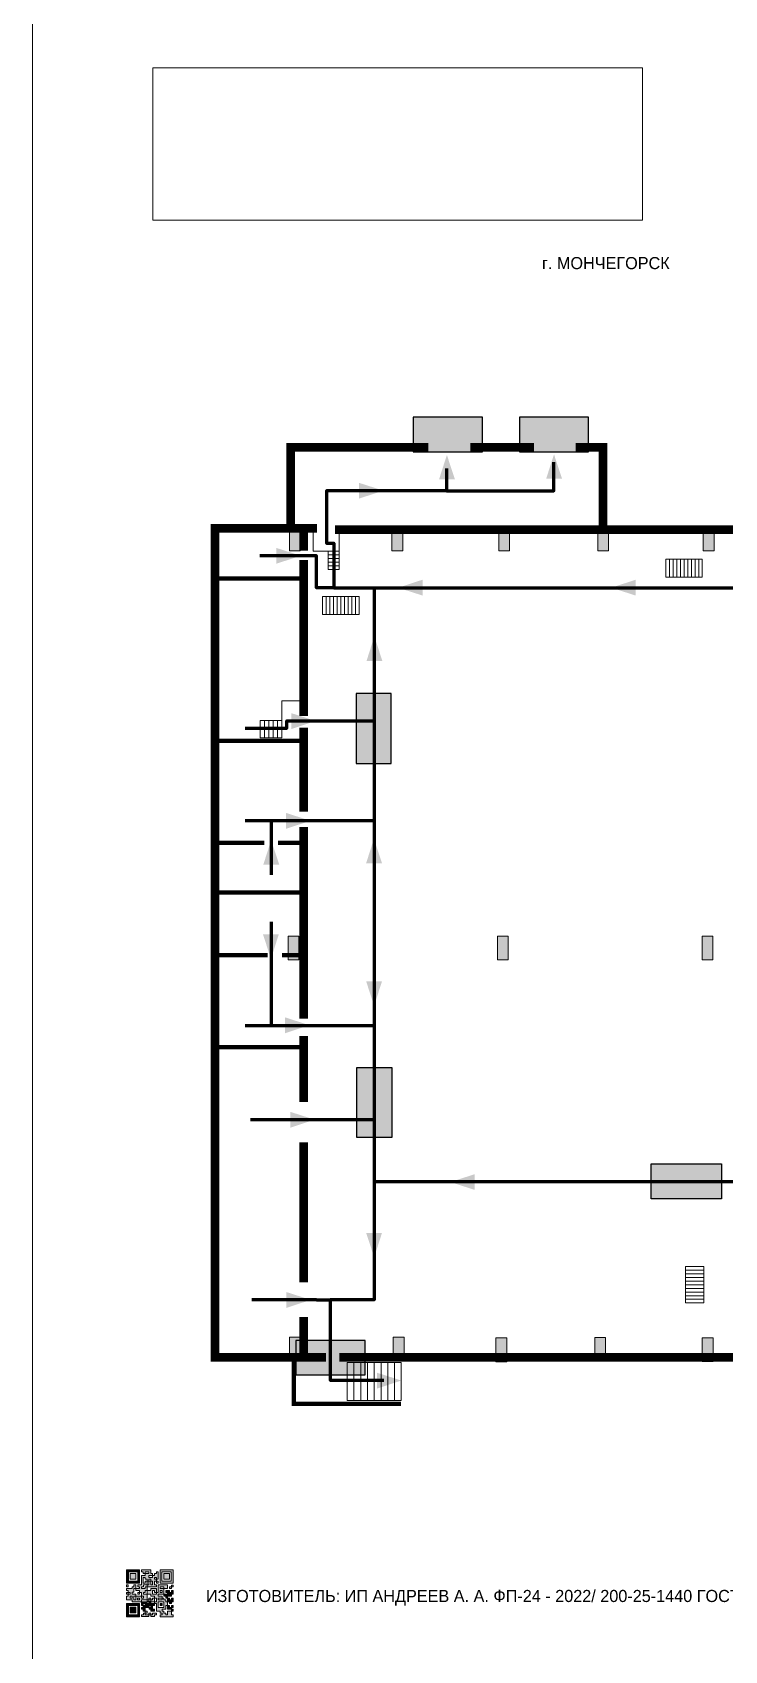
# Model space of a CAD drawing. Header units: millimetres. Extents: x 13810 to 67229, y 12374 to 21950.
# Drawn here: x 42978.8 to 43138.6, y 14557.8 to 14931.7 of the extents above; entities that cross this region are included whole.
import ezdxf

# ---------------------------------------------------------------- set-up
doc = ezdxf.new("R2010")
doc.units = ezdxf.units.MM
doc.layers.add('План_Штампы', color=7, linetype='Continuous')
doc.styles.add('обычный', font='arial.ttf')
picture_1 = doc.add_image_def('image1.jpg', size_in_pixel=(337, 105))

# ---------------------------------------------------------------- blocks, each defined once
blk = doc.blocks.new('QR')
at = {"lineweight": 0}
h = blk.add_hatch(color=256, dxfattribs=at)
h.dxf.hatch_style = 1
h.paths.add_polyline_path([(9241.16, 2687.38), (9242.01, 2687.38), (9242.01, 2687.83), (9241.59, 2687.83), (9241.59, 2688.68), (9239.45, 2688.68), (9239.45, 2688.25), (9239.86, 2688.25), (9239.86, 2687.83), (9240.29, 2687.83), (9240.29, 2688.25), (9241.16, 2688.25), (9241.16, 2687.83), (9240.29, 2687.83), (9240.29, 2687.38), (9239.45, 2687.38), (9239.45, 2685.22), (9238.57, 2685.22), (9238.57, 2684.8), (9239.02, 2684.8), (9239.02, 2684.37), (9238.13, 2684.37), (9238.13, 2683.92), (9239.02, 2683.92), (9239.02, 2683.5), (9239.44, 2683.5), (9239.44, 2682.64), (9239.87, 2682.64), (9239.87, 2682.18), (9239.44, 2682.18), (9239.44, 2682.64), (9238.13, 2682.64), (9238.13, 2681.76), (9237.71, 2681.76), (9237.71, 2682.64), (9238.13, 2682.64), (9238.13, 2683.07), (9237.27, 2683.07), (9237.27, 2683.51), (9237.71, 2683.51), (9237.71, 2684.37), (9238.13, 2684.37), (9238.13, 2685.22), (9237.71, 2685.22), (9237.71, 2684.8), (9237.28, 2684.8), (9237.28, 2684.38), (9235.98, 2684.38), (9235.98, 2683.92), (9236.4, 2683.92), (9236.4, 2683.49), (9236.84, 2683.49), (9236.84, 2683.07), (9236.4, 2683.07), (9236.4, 2682.64), (9235.98, 2682.64), (9235.98, 2681.76), (9237.29, 2681.76), (9237.29, 2681.33), (9239.43, 2681.33), (9239.43, 2681.76), (9240.74, 2681.76), (9240.74, 2683.05), (9239.87, 2683.05), (9239.87, 2683.5), (9240.29, 2683.5), (9240.29, 2683.91), (9240.74, 2683.91), (9240.74, 2684.81), (9240.29, 2684.81), (9240.29, 2684.79), (9240.29, 2684.37), (9239.45, 2684.37), (9239.45, 2684.8), (9239.87, 2684.8), (9239.87, 2685.21), (9240.74, 2685.21), (9240.74, 2686.1), (9240.29, 2686.1), (9240.29, 2685.64), (9239.86, 2685.64), (9239.86, 2686.95), (9240.29, 2686.95), (9240.29, 2686.52), (9240.74, 2686.52), (9240.74, 2686.1), (9241.16, 2686.1), (9241.16, 2686.53), (9241.59, 2686.53), (9241.59, 2686.1), (9242.02, 2686.1), (9242.02, 2685.21), (9241.59, 2685.21), (9241.59, 2686.1), (9241.16, 2686.1), (9241.16, 2685.21), (9240.74, 2685.21), (9240.74, 2684.81), (9242.89, 2684.81), (9242.89, 2685.22), (9242.47, 2685.22), (9242.47, 2686.11), (9242.89, 2686.11), (9242.89, 2686.52), (9242.46, 2686.52), (9242.46, 2686.95), (9242.89, 2686.95), (9242.89, 2686.52), (9243.32, 2686.52), (9243.32, 2688.26), (9242.9, 2688.26), (9242.9, 2687.83), (9242.47, 2687.83), (9242.47, 2687.38), (9242.01, 2687.38), (9242.01, 2686.94), (9241.16, 2686.94)])
h.paths.add_polyline_path([(9239.02, 2682.18), (9239.02, 2681.76), (9238.54, 2681.76), (9238.54, 2682.18)], flags=16)
h.paths.add_polyline_path([(9237.27, 2682.65), (9237.27, 2682.19), (9236.83, 2682.19), (9236.83, 2682.65)], flags=16)
h = blk.add_hatch(color=256, dxfattribs=at)
h.dxf.hatch_style = 1
h.paths.add_polyline_path([(9238.15, 2687.83), (9236.83, 2687.83), (9236.83, 2686.52), (9238.15, 2686.52)], flags=0)
h.paths.add_polyline_path([(9239.01, 2685.65), (9239.01, 2688.68), (9235.98, 2688.68), (9235.98, 2685.65)])
h.paths.add_polyline_path([(9236.41, 2686.1), (9236.41, 2688.26), (9238.56, 2688.26), (9238.56, 2686.1)], flags=16)
h.paths.add_polyline_path([(9236.83, 2686.52), (9236.83, 2687.83), (9238.15, 2687.83), (9238.15, 2686.52)], flags=0)
h = blk.add_hatch(color=256, dxfattribs=at)
h.dxf.hatch_style = 1
h.paths.add_polyline_path([(9243.32, 2686.11), (9242.89, 2686.11), (9242.89, 2685.64), (9243.32, 2685.64)])
h.paths.add_polyline_path([(9239.02, 2683.07), (9239.02, 2683.5), (9238.56, 2683.5), (9238.56, 2683.07)])
h.paths.add_polyline_path([(9236.4, 2684.8), (9236.4, 2685.22), (9235.98, 2685.22), (9235.98, 2684.8)])
h.paths.add_polyline_path([(9236.4, 2683.07), (9236.4, 2683.49), (9235.98, 2683.49), (9235.98, 2683.07)])
h = blk.add_hatch(color=256, dxfattribs=at)
h.dxf.hatch_style = 1
h.paths.add_polyline_path([(9238.15, 2686.52), (9238.15, 2687.83), (9236.83, 2687.83), (9236.83, 2686.52)])
h.paths.add_polyline_path([(9245.91, 2686.52), (9245.91, 2687.83), (9244.59, 2687.83), (9244.59, 2686.52)], flags=0)
h.paths.add_polyline_path([(9246.77, 2685.65), (9246.77, 2688.68), (9243.74, 2688.68), (9243.74, 2685.65)])
h.paths.add_polyline_path([(9244.17, 2686.1), (9244.17, 2688.26), (9246.32, 2688.26), (9246.32, 2686.1)], flags=16)
h.paths.add_polyline_path([(9244.59, 2686.52), (9244.59, 2687.83), (9245.91, 2687.83), (9245.91, 2686.52)], flags=0)
h = blk.add_hatch(color=256, dxfattribs=at)
h.dxf.hatch_style = 1
h.paths.add_polyline_path([(9240.75, 2681.76), (9240.75, 2681.35), (9241.17, 2681.35), (9241.17, 2681.76)])
h.paths.add_polyline_path([(9241.6, 2682.18), (9241.17, 2682.18), (9241.17, 2681.76), (9241.6, 2681.76)])
h.paths.add_polyline_path([(9242.47, 2681.34), (9242.47, 2682.19), (9242.02, 2682.19), (9242.02, 2681.76), (9241.6, 2681.76), (9241.6, 2681.34)])
h.paths.add_polyline_path([(9239.87, 2678.3), (9239.44, 2678.3), (9239.44, 2677.89), (9241.17, 2677.89), (9241.17, 2678.3), (9240.28, 2678.3), (9240.28, 2678.73), (9239.87, 2678.73)])
h.paths.add_polyline_path([(9240.75, 2678.73), (9240.75, 2679.19), (9240.28, 2679.19), (9240.28, 2678.73)])
h.paths.add_polyline_path([(9241.6, 2678.73), (9241.17, 2678.73), (9241.17, 2678.3), (9241.6, 2678.3)])
h.paths.add_polyline_path([(9242.02, 2678.3), (9241.6, 2678.3), (9241.6, 2677.89), (9242.48, 2677.89), (9242.48, 2678.31), (9242.9, 2678.31), (9242.9, 2678.73), (9242.02, 2678.73)])
h.paths.add_polyline_path([(9246.36, 2684.37), (9246.36, 2684.79), (9245.93, 2684.79), (9245.93, 2684.37)])
h.paths.add_polyline_path([(9246.78, 2685.2), (9246.36, 2685.2), (9246.36, 2684.79), (9246.78, 2684.79)])
h.paths.add_polyline_path([(9245.91, 2687.83), (9244.59, 2687.83), (9244.59, 2686.52), (9245.91, 2686.52)])
h = blk.add_hatch(color=256, dxfattribs=at)
h.dxf.hatch_style = 1
h.paths.add_polyline_path([(9243.32, 2682.64), (9243.32, 2683.07), (9244.62, 2683.07), (9244.62, 2684.37), (9243.74, 2684.37), (9243.74, 2684.8), (9244.62, 2684.8), (9244.62, 2684.37), (9245.48, 2684.37), (9245.48, 2685.22), (9243.32, 2685.22), (9243.32, 2683.5), (9242.89, 2683.5), (9242.89, 2683.06), (9242.01, 2683.06), (9242.01, 2683.91), (9242.47, 2683.91), (9242.47, 2683.5), (9242.89, 2683.5), (9242.89, 2684.38), (9241.59, 2684.38), (9241.59, 2683.91), (9240.74, 2683.91), (9240.74, 2683.05), (9241.59, 2683.05), (9241.59, 2682.64), (9242.47, 2682.64), (9242.47, 2682.19), (9242.91, 2682.19), (9242.91, 2681.34), (9242.48, 2681.34), (9242.48, 2680.91), (9242.91, 2680.91), (9242.91, 2679.17), (9243.75, 2679.17), (9243.75, 2678.73), (9244.2, 2678.73), (9244.2, 2678.3), (9243.75, 2678.3), (9243.75, 2677.88), (9246.78, 2677.88), (9246.78, 2678.3), (9246.35, 2678.3), (9246.35, 2679.19), (9245.48, 2679.19), (9245.48, 2678.31), (9245.05, 2678.31), (9245.05, 2678.73), (9244.62, 2678.73), (9244.62, 2679.19), (9244.2, 2679.19), (9244.2, 2679.61), (9245.05, 2679.61), (9245.05, 2680.46), (9245.48, 2680.46), (9245.48, 2681.34), (9245.04, 2681.34), (9245.04, 2681.76), (9244.63, 2681.76), (9244.63, 2682.19), (9244.21, 2682.19), (9244.21, 2681.76), (9243.32, 2681.76), (9243.32, 2682.19), (9244.21, 2682.19), (9244.21, 2682.64)])
h.paths.add_polyline_path([(9243.75, 2683.49), (9243.75, 2683.92), (9244.21, 2683.92), (9244.21, 2683.49)], flags=16)
h.paths.add_polyline_path([(9243.32, 2681.34), (9244.63, 2681.34), (9244.63, 2680.04), (9243.32, 2680.04)], flags=16)
h.paths.add_polyline_path([(9243.76, 2680.89), (9244.18, 2680.89), (9244.18, 2680.48), (9243.76, 2680.48)], flags=0)
h = blk.add_hatch(color=256, dxfattribs=at)
h.dxf.hatch_style = 1
h.paths.add_polyline_path([(9246.36, 2683.07), (9246.78, 2683.07), (9246.78, 2683.92), (9246.36, 2683.92), (9246.36, 2683.49), (9245.92, 2683.49), (9245.92, 2683.92), (9245.06, 2683.92), (9245.06, 2683.49), (9245.48, 2683.49), (9245.48, 2683.07), (9244.62, 2683.07), (9244.62, 2682.65), (9245.05, 2682.65), (9245.05, 2682.18), (9245.48, 2682.18), (9245.48, 2682.65), (9246.36, 2682.65)])
h.paths.add_polyline_path([(9246.78, 2682.18), (9246.36, 2682.18), (9246.36, 2681.75), (9245.92, 2681.75), (9245.92, 2682.18), (9245.48, 2682.18), (9245.48, 2681.34), (9245.48, 2681.34), (9245.94, 2681.34), (9245.94, 2680.91), (9246.36, 2680.91), (9246.36, 2681.34), (9246.78, 2681.34)])
h = blk.add_hatch(color=256, dxfattribs=at)
h.dxf.hatch_style = 1
h.paths.add_polyline_path([(9235.98, 2680.9), (9235.98, 2677.86), (9239.02, 2677.86), (9239.02, 2680.9)])
h.paths.add_polyline_path([(9238.57, 2680.48), (9238.57, 2678.32), (9236.41, 2678.32), (9236.41, 2680.48)], flags=16)
h.paths.add_polyline_path([(9238.15, 2680.05), (9238.15, 2678.74), (9236.83, 2678.74), (9236.83, 2680.05)], flags=0)
h = blk.add_hatch(color=256, dxfattribs=at)
h.dxf.hatch_style = 1
h.paths.add_polyline_path([(9238.15, 2680.05), (9236.83, 2680.05), (9236.83, 2678.74), (9238.15, 2678.74)])
h = blk.add_hatch(color=256, dxfattribs=at)
h.dxf.hatch_style = 1
h.paths.add_polyline_path([(9242.02, 2680.46), (9242.48, 2680.46), (9242.48, 2680.91), (9241.58, 2680.91), (9241.58, 2681.35), (9241.17, 2681.35), (9241.17, 2680.91), (9240.75, 2680.91), (9240.75, 2681.33), (9239.43, 2681.33), (9239.43, 2680.46), (9239.86, 2680.46), (9239.86, 2680.92), (9240.3, 2680.92), (9240.3, 2680.46), (9239.86, 2680.46), (9239.86, 2680.04), (9239.44, 2680.04), (9239.44, 2679.62), (9239.86, 2679.62), (9239.86, 2679.19), (9240.29, 2679.19), (9240.29, 2680.03), (9241.18, 2680.03), (9241.18, 2680.47), (9241.6, 2680.47), (9241.6, 2680.03), (9241.18, 2680.03), (9241.18, 2679.61), (9241.6, 2679.61), (9241.6, 2679.19), (9242.47, 2679.19), (9242.47, 2679.6), (9242.02, 2679.6)])
h = blk.add_hatch(color=256, dxfattribs=at)
h.dxf.hatch_style = 1
h.paths.add_polyline_path([(9244.18, 2680.48), (9244.18, 2680.89), (9243.76, 2680.89), (9243.76, 2680.48)])
h = blk.add_hatch(color=256, dxfattribs=at)
h.dxf.hatch_style = 1
h.paths.add_polyline_path([(9245.93, 2680.04), (9245.93, 2680.46), (9245.48, 2680.46), (9245.48, 2679.62), (9246.35, 2679.62), (9246.35, 2680.04)])
h.paths.add_polyline_path([(9246.78, 2680.04), (9246.78, 2680.46), (9246.35, 2680.46), (9246.35, 2680.04)])
h.paths.add_polyline_path([(9246.78, 2679.18), (9246.78, 2679.62), (9246.35, 2679.62), (9246.35, 2679.18)])
for points in [[(9237.71, 2685.22), (9238.13, 2685.22), (9238.13, 2684.37), (9237.71, 2684.37), (9237.71, 2683.51), (9237.27, 2683.51), (9237.27, 2683.07), (9238.13, 2683.07), (9238.13, 2682.64), (9237.71, 2682.64), (9237.71, 2681.76), (9238.13, 2681.76), (9238.13, 2682.64), (9239.44, 2682.64), (9239.44, 2683.5), (9239.02, 2683.5), (9239.02, 2683.07), (9238.56, 2683.07), (9238.56, 2683.5), (9239.02, 2683.5), (9239.02, 2683.92), (9238.13, 2683.92), (9238.13, 2684.37), (9239.02, 2684.37), (9239.02, 2684.8), (9238.57, 2684.8), (9238.57, 2685.22), (9239.45, 2685.22), (9239.45, 2687.38), (9240.29, 2687.38), (9240.29, 2687.83), (9239.86, 2687.83), (9239.86, 2688.25), (9239.45, 2688.25), (9239.45, 2688.68), (9241.59, 2688.68), (9241.59, 2687.83), (9242.01, 2687.83), (9242.01, 2687.38), (9242.47, 2687.38), (9242.47, 2687.83), (9242.9, 2687.83), (9242.9, 2688.26), (9243.32, 2688.26), (9243.32, 2686.52), (9242.89, 2686.52), (9242.89, 2686.11), (9243.32, 2686.11), (9243.32, 2685.64), (9242.89, 2685.64), (9242.89, 2686.11), (9242.47, 2686.11), (9242.47, 2685.22), (9242.89, 2685.22), (9242.89, 2684.81), (9240.74, 2684.81), (9240.74, 2683.91), (9241.59, 2683.91), (9241.59, 2684.38), (9242.89, 2684.38), (9242.89, 2683.5), (9242.47, 2683.5), (9242.47, 2683.91), (9242.01, 2683.91), (9242.01, 2683.06), (9242.89, 2683.06), (9242.89, 2683.5), (9243.32, 2683.5), (9243.32, 2685.22), (9245.48, 2685.22), (9245.48, 2684.37), (9244.62, 2684.37), (9244.62, 2683.07), (9245.48, 2683.07), (9245.48, 2683.49), (9245.06, 2683.49), (9245.06, 2683.92), (9245.92, 2683.92), (9245.92, 2683.49), (9246.36, 2683.49), (9246.36, 2683.92), (9246.78, 2683.92), (9246.78, 2683.07), (9246.36, 2683.07), (9246.36, 2682.65), (9245.48, 2682.65), (9245.48, 2682.18), (9245.92, 2682.18), (9245.92, 2681.75), (9246.36, 2681.75), (9246.36, 2682.18), (9246.78, 2682.18), (9246.78, 2681.34), (9246.36, 2681.34), (9246.36, 2680.91), (9245.94, 2680.91), (9245.94, 2681.34), (9245.48, 2681.34), (9245.48, 2680.46), (9245.93, 2680.46), (9245.93, 2680.04), (9246.35, 2680.04), (9246.35, 2680.46), (9246.78, 2680.46), (9246.78, 2680.04), (9246.78, 2680.04), (9246.35, 2680.04), (9246.35, 2679.62), (9246.78, 2679.62), (9246.78, 2679.18), (9246.35, 2679.18), (9246.35, 2678.3), (9246.78, 2678.3), (9246.78, 2677.88), (9243.75, 2677.88), (9243.75, 2678.3), (9244.2, 2678.3), (9244.2, 2678.73), (9243.75, 2678.73), (9243.75, 2679.17), (9242.91, 2679.17), (9242.91, 2680.91), (9242.48, 2680.91), (9242.48, 2680.46), (9242.02, 2680.46), (9242.02, 2679.6), (9242.47, 2679.6), (9242.47, 2679.19), (9241.6, 2679.19), (9241.6, 2679.61), (9241.18, 2679.61), (9241.18, 2680.03), (9240.29, 2680.03), (9240.29, 2679.19), (9240.75, 2679.19), (9240.75, 2678.73), (9240.28, 2678.73), (9240.28, 2678.3), (9241.17, 2678.3), (9241.17, 2678.73), (9241.6, 2678.73), (9241.6, 2678.3), (9242.02, 2678.3), (9242.02, 2678.73), (9242.9, 2678.73), (9242.9, 2678.31), (9242.48, 2678.31), (9242.48, 2677.89), (9241.6, 2677.89), (9241.6, 2678.3), (9241.17, 2678.3), (9241.17, 2677.89), (9239.44, 2677.89), (9239.44, 2678.3), (9239.87, 2678.3), (9239.87, 2678.73), (9240.28, 2678.73), (9240.28, 2679.19), (9240.29, 2679.19), (9239.86, 2679.19), (9239.86, 2679.62), (9239.44, 2679.62), (9239.44, 2680.04), (9239.86, 2680.04), (9239.86, 2680.46), (9239.43, 2680.46), (9239.43, 2681.33), (9237.29, 2681.33), (9237.29, 2681.76), (9235.98, 2681.76), (9235.98, 2682.64), (9236.4, 2682.64), (9236.4, 2683.07), (9235.98, 2683.07), (9235.98, 2683.49), (9236.4, 2683.49), (9236.4, 2683.92), (9235.98, 2683.92), (9235.98, 2684.38), (9237.28, 2684.38), (9237.28, 2684.8), (9237.71, 2684.8), (9237.71, 2685.22), (9237.92, 2685.22)], [(9240.74, 2685.21), (9239.87, 2685.21), (9239.87, 2684.8), (9239.45, 2684.8), (9239.45, 2684.37), (9240.29, 2684.37), (9240.29, 2684.79), (9240.29, 2684.81), (9240.74, 2684.81), (9240.74, 2685.21), (9239.87, 2685.21)], [(9240.74, 2686.1), (9240.74, 2686.52), (9240.29, 2686.52), (9240.29, 2686.95), (9239.86, 2686.95), (9239.86, 2685.64), (9240.29, 2685.64), (9240.29, 2686.1), (9240.74, 2686.1), (9240.74, 2686.52)], [(9240.74, 2683.05), (9240.74, 2681.76), (9239.43, 2681.76), (9239.43, 2681.33), (9240.75, 2681.33), (9240.75, 2681.35), (9240.75, 2680.91), (9241.17, 2680.91), (9241.17, 2681.35), (9241.58, 2681.35), (9241.58, 2680.91), (9242.48, 2680.91), (9242.48, 2681.34), (9242.91, 2681.34), (9242.91, 2682.19), (9242.47, 2682.19), (9242.47, 2682.64), (9241.59, 2682.64), (9241.59, 2683.05), (9240.74, 2683.05)], [(9240.74, 2683.91), (9240.29, 2683.91), (9240.29, 2683.5), (9239.87, 2683.5), (9239.87, 2683.05), (9240.74, 2683.05), (9240.74, 2683.91)], [(9241.6, 2681.76), (9242.02, 2681.76), (9242.02, 2682.19), (9242.47, 2682.19), (9242.47, 2681.34), (9241.6, 2681.34), (9241.6, 2681.76)], [(9244.62, 2683.07), (9243.32, 2683.07), (9243.32, 2682.64), (9244.21, 2682.64), (9244.21, 2682.19), (9243.32, 2682.19), (9243.32, 2681.76), (9244.21, 2681.76), (9244.21, 2682.19), (9244.63, 2682.19), (9244.63, 2681.76), (9245.04, 2681.76), (9245.04, 2681.34), (9245.48, 2681.34)], [(9244.62, 2684.37), (9244.62, 2684.8), (9243.74, 2684.8), (9243.74, 2684.37), (9244.62, 2684.37)], [(9245.48, 2682.18), (9245.05, 2682.18), (9245.05, 2682.65), (9244.62, 2682.65), (9244.62, 2683.07)], [(9245.48, 2682.18), (9245.48, 2681.34)], [(9239.86, 2680.46), (9239.86, 2680.92), (9240.3, 2680.92), (9240.3, 2680.46), (9239.86, 2680.46)], [(9245.48, 2680.46), (9245.05, 2680.46), (9245.05, 2679.61), (9244.2, 2679.61), (9244.2, 2679.19), (9244.62, 2679.19), (9244.62, 2678.73), (9245.05, 2678.73), (9245.05, 2678.31), (9245.48, 2678.31), (9245.48, 2679.19), (9246.35, 2679.19), (9246.35, 2679.07)], [(9246.35, 2679.62), (9245.48, 2679.62), (9245.48, 2680.46)], [(9245.48, 2680.46), (9245.48, 2679.62), (9246.35, 2679.62), (9246.35, 2680.04), (9245.93, 2680.04), (9245.93, 2680.46), (9245.48, 2680.46), (9245.48, 2679.62)], [(9246.35, 2679.62), (9246.35, 2679.18)]]:
    blk.add_lwpolyline(points, dxfattribs=at)
for points in [[(9235.98, 2685.65), (9239.01, 2685.65), (9239.01, 2688.68), (9235.98, 2688.68)], [(9235.98, 2684.8), (9236.4, 2684.8), (9236.4, 2685.22), (9235.98, 2685.22)], [(9236.41, 2688.26), (9238.56, 2688.26), (9238.56, 2686.1), (9236.41, 2686.1)], [(9236.83, 2687.83), (9238.15, 2687.83), (9238.15, 2686.52), (9236.83, 2686.52)], [(9240.29, 2687.83), (9241.16, 2687.83), (9241.16, 2688.25), (9240.29, 2688.25)], [(9240.29, 2688.25), (9241.16, 2688.25), (9241.16, 2687.83), (9240.29, 2687.83)], [(9241.16, 2686.1), (9240.74, 2686.1), (9240.74, 2685.21), (9241.16, 2685.21)], [(9242.01, 2687.38), (9241.16, 2687.38), (9241.16, 2686.94), (9242.01, 2686.94)], [(9241.16, 2687.38), (9242.01, 2687.38), (9242.01, 2686.94), (9241.16, 2686.94)], [(9241.16, 2686.53), (9241.59, 2686.53), (9241.59, 2686.1), (9241.16, 2686.1)], [(9241.59, 2686.1), (9242.02, 2686.1), (9242.02, 2685.21), (9241.59, 2685.21)], [(9242.89, 2686.52), (9242.46, 2686.52), (9242.46, 2686.95), (9242.89, 2686.95)], [(9243.74, 2685.65), (9246.77, 2685.65), (9246.77, 2688.68), (9243.74, 2688.68)], [(9244.17, 2688.26), (9246.32, 2688.26), (9246.32, 2686.1), (9244.17, 2686.1)], [(9244.59, 2687.83), (9245.91, 2687.83), (9245.91, 2686.52), (9244.59, 2686.52)], [(9246.36, 2685.2), (9246.78, 2685.2), (9246.78, 2684.79), (9246.36, 2684.79)], [(9236.4, 2683.07), (9236.84, 2683.07), (9236.84, 2683.49), (9236.4, 2683.49)], [(9236.83, 2682.19), (9237.27, 2682.19), (9237.27, 2682.65), (9236.83, 2682.65)], [(9238.54, 2682.18), (9239.02, 2682.18), (9239.02, 2681.76), (9238.54, 2681.76)], [(9239.44, 2682.64), (9239.87, 2682.64), (9239.87, 2682.18), (9239.44, 2682.18)], [(9240.75, 2681.76), (9241.17, 2681.76), (9241.17, 2681.35), (9240.75, 2681.35)], [(9241.17, 2682.18), (9241.6, 2682.18), (9241.6, 2681.76), (9241.17, 2681.76)], [(9243.75, 2683.92), (9244.21, 2683.92), (9244.21, 2683.49), (9243.75, 2683.49)], [(9245.93, 2684.79), (9246.36, 2684.79), (9246.36, 2684.37), (9245.93, 2684.37)], [(9235.98, 2677.86), (9239.02, 2677.86), (9239.02, 2680.9), (9235.98, 2680.9)], [(9236.41, 2680.48), (9238.57, 2680.48), (9238.57, 2678.32), (9236.41, 2678.32)], [(9236.83, 2680.05), (9238.15, 2680.05), (9238.15, 2678.74), (9236.83, 2678.74)], [(9241.18, 2680.03), (9241.6, 2680.03), (9241.6, 2680.47), (9241.18, 2680.47)], [(9243.32, 2680.04), (9244.63, 2680.04), (9244.63, 2681.34), (9243.32, 2681.34)], [(9243.76, 2680.89), (9244.18, 2680.89), (9244.18, 2680.48), (9243.76, 2680.48)]]:
    blk.add_lwpolyline(points, close=True, dxfattribs=at)
blk = doc.blocks.new('A$C7B4425F7')
at = {"true_color": 0xffffff}
blk.add_hatch(color=7, dxfattribs=at).paths.add_polyline_path([(0, 0), (-16, 0), (-16, -8), (0, -8)])
h = blk.add_hatch(color=126)
h.paths.add_polyline_path([(-0.2, -0.2), (-15.8, -0.2), (-15.8, -7.8), (-0.2, -7.8)])
h.paths.add_polyline_path([(-11.76, -2.03), (-11.76, -3.66), (-11.17, -3.66, -0.568275), (-11.17, -6.18), (-12.58, -6.18), (-12.58, -2.03)], flags=16)
h.paths.add_polyline_path([(-13.33, -4.12, -0.495768), (-13.59, -6.18), (-15.03, -6.18), (-15.03, -2.03), (-13.59, -2.03, -0.487973)], flags=16)
h.paths.add_polyline_path([(-10.25, -2.03), (-9.48, -2.03), (-9.48, -6.18), (-10.25, -6.18)], flags=16)
h.paths.add_polyline_path([(-13.84, -3.69), (-14.24, -3.69), (-14.24, -3.03), (-13.9, -3.03, -0.692621)], flags=0)
h.paths.add_polyline_path([(-9.15, -2.03), (-8.4, -2.03), (-8.04, -3.07), (-7.68, -2.03), (-6.93, -2.03), (-7.64, -4.1), (-6.93, -6.18), (-7.68, -6.18), (-8.04, -5.14), (-8.4, -6.18), (-9.15, -6.18), (-8.44, -4.1)], flags=16)
h.paths.add_polyline_path([(-11.76, -4.46), (-11.42, -4.46, -0.692621), (-11.36, -5.12), (-11.76, -5.12)], flags=0)
h.paths.add_polyline_path([(-13.9, -5.2), (-14.24, -5.2), (-14.24, -4.55), (-13.84, -4.55, -0.708038)], flags=0)
edge = h.paths.add_edge_path(flags=16)
edge.add_ellipse((-5.51, -4.08), major_axis=(0, 2.05), ratio=0.586184, start_angle=0, end_angle=360)
edge = h.paths.add_edge_path(flags=0)
edge.add_ellipse((-5.51, -4.08), major_axis=(0, 1.14), ratio=0.454828, start_angle=0, end_angle=360)
h.paths.add_polyline_path([(-4.13, -4.96, 0.377264), (-3.48, -4.52, 0.0555), (-3.16, -2.03), (-1.66, -2.03), (-1.66, -4.96), (-0.96, -4.96), (-0.96, -7.01), (-1.75, -7.01), (-1.75, -6.18), (-3.3, -6.18), (-3.3, -7.02), (-4.13, -7.02)], flags=16)
h.paths.add_polyline_path([(-2.73, -2.91), (-2.28, -2.91), (-2.28, -4.96), (-3.05, -4.96, 0.079136)], flags=0)
at = {"color": 126}
blk.add_lwpolyline([(-16, -8), (0, -8), (0, 0), (-16, 0)], close=True, dxfattribs=at)
blk = doc.blocks.new('A$C32E8229D')
at = {"true_color": 0xffffff}
blk.add_hatch(color=7, dxfattribs=at).paths.add_polyline_path([(0, 0), (0, -8), (16, -8), (16, 0)])
h = blk.add_hatch(color=126)
h.paths.add_polyline_path([(0.2, -0.2), (15.8, -0.2), (15.8, -7.8), (0.2, -7.8)])
h.paths.add_polyline_path([(13.49, -2.05), (12.08, -2.05), (11.37, -2.63, 0.162397), (11.29, -2.84), (11.29, -3.63), (10.35, -3.63), (10.35, -4.05), (11.68, -4.05), (11.68, -3.48), (12.26, -4.28), (11.29, -5.1), (11.29, -6.78), (11.85, -6.78), (11.85, -5.44), (12.8, -4.64), (12.8, -5.94), (14.46, -5.94), (14.46, -5.39), (13.45, -5.39), (13.45, -3.97), (12.46, -2.59), (13.15, -2.59), (13.69, -3.34), (14.18, -3)], flags=16)
h.paths.add_polyline_path([(10.74, -1.82, 1), (11.8, -1.82, 1)], flags=16)
h.paths.add_polyline_path([(9.39, -3.59), (5.99, -3.59), (6.56, -3.03), (5.91, -3.03), (5.1, -3.83), (5.91, -4.64), (6.56, -4.64), (5.99, -4.09), (9.39, -4.09)], flags=16)
h.paths.add_polyline_path([(4.29, -1.08), (1.72, -1.08), (1.72, -6.6), (4.29, -6.6)], flags=16)
at = {"color": 126}
blk.add_lwpolyline([(16, -8), (0, -8), (0, 0), (16, 0)], close=True, dxfattribs=at)

msp = doc.modelspace()

# ---------------------------------------------------------------- hatches: boundary and pattern name
at = {"lineweight": 0}
h = msp.add_hatch(color=256, dxfattribs=at)
h.dxf.hatch_style = 1
h.paths.add_polyline_path([(43040.62, 14817.42), (43038.13, 14817.42), (43038.13, 14811.93), (43040.62, 14811.93)])
h = msp.add_hatch(color=256, dxfattribs=at)
h.dxf.hatch_style = 1
h.paths.add_polyline_path([(43064.29, 14817.42), (43061.8, 14817.42), (43061.8, 14811.93), (43064.29, 14811.93)])
h = msp.add_hatch(color=256, dxfattribs=at)
h.dxf.hatch_style = 1
h.paths.add_polyline_path([(43088.98, 14817.42), (43086.49, 14817.42), (43086.49, 14811.93), (43088.98, 14811.93)])
h = msp.add_hatch(color=256, dxfattribs=at)
h.dxf.hatch_style = 1
h.paths.add_polyline_path([(43111.86, 14817.42), (43109.37, 14817.42), (43109.37, 14811.93), (43111.86, 14811.93)])
h = msp.add_hatch(color=256, dxfattribs=at)
h.dxf.hatch_style = 1
h.paths.add_polyline_path([(43136.21, 14817.42), (43133.72, 14817.42), (43133.72, 14811.93), (43136.21, 14811.93)])
h = msp.add_hatch(color=256, dxfattribs=at)
h.dxf.hatch_style = 1
h.paths.add_polyline_path([(43040.32, 14722.87), (43037.83, 14722.87), (43037.83, 14717.37), (43040.32, 14717.37)])
h = msp.add_hatch(color=256, dxfattribs=at)
h.dxf.hatch_style = 1
h.paths.add_polyline_path([(43088.68, 14722.87), (43086.19, 14722.87), (43086.19, 14717.37), (43088.68, 14717.37)])
h = msp.add_hatch(color=256, dxfattribs=at)
h.dxf.hatch_style = 1
h.paths.add_polyline_path([(43135.91, 14722.87), (43133.42, 14722.87), (43133.42, 14717.37), (43135.91, 14717.37)])
h = msp.add_hatch(color=256, dxfattribs=at)
h.dxf.hatch_style = 1
h.paths.add_polyline_path([(43040.64, 14630.17), (43038.15, 14630.17), (43038.15, 14624.67), (43040.64, 14624.67)])
h = msp.add_hatch(color=256, dxfattribs=at)
h.dxf.hatch_style = 1
h.paths.add_polyline_path([(43064.6, 14630.22), (43062.11, 14630.22), (43062.11, 14624.72), (43064.6, 14624.72)])
h = msp.add_hatch(color=256, dxfattribs=at)
h.dxf.hatch_style = 1
h.paths.add_polyline_path([(43088.32, 14630.04), (43085.83, 14630.04), (43085.83, 14624.54), (43088.32, 14624.54)])
h = msp.add_hatch(color=256, dxfattribs=at)
h.dxf.hatch_style = 1
h.paths.add_polyline_path([(43111.13, 14630.16), (43108.64, 14630.16), (43108.64, 14624.66), (43111.13, 14624.66)])
h = msp.add_hatch(color=256, dxfattribs=at)
h.dxf.hatch_style = 1
h.paths.add_polyline_path([(43135.98, 14630.08), (43133.49, 14630.08), (43133.49, 14624.58), (43135.98, 14624.58)])

# ---------------------------------------------------------------- linework, layer by layer
at = {"color": 126, "lineweight": 0, "true_color": 0x008754}
msp.add_lwpolyline([(42978.76, 14944.12), (43578.76, 14944.12), (43578.76, 14549.12), (42978.76, 14549.12)], close=True, dxfattribs=at)
msp.add_lwpolyline([(42978.76, 14944.12), (43578.76, 14944.12), (43578.76, 14549.12), (42978.76, 14549.12)], close=True, dxfattribs=at)
msp.add_lwpolyline([(42978.76, 14944.12), (43578.76, 14944.12), (43578.76, 14549.12), (42978.76, 14549.12)], close=True, dxfattribs=at)
msp.add_lwpolyline([(42978.76, 14944.12), (43578.76, 14944.12), (43578.76, 14549.12), (42978.76, 14549.12)], close=True, dxfattribs=at)
at = {"lineweight": 0}
for points, const_width in [([(43038.43, 14817.14), (43038.43, 14835.82), (43070.23, 14835.82)], 2), ([(43079.91, 14835.82), (43094.62, 14835.82)], 2), ([(43104.21, 14835.82), (43110.52, 14835.82), (43110.52, 14816.84)], 2), ([(43044.51, 14817.14), (43020.94, 14817.14), (43020.94, 14625.54), (43046.57, 14625.54)], 2), ([(43041.39, 14817.14), (43041.39, 14811.93)], 2), ([(43375.09, 14776.79), (43375.09, 14816.84), (43048.64, 14816.84)], 2), ([(43041.39, 14809.8), (43041.39, 14773.78)], 2), ([(43020.7, 14805.52), (43041.02, 14805.52)], 1), ([(43041.39, 14767.98), (43020.76, 14767.98)], 1), ([(43041.39, 14771.04), (43041.39, 14751.62)], 2), ([(43041.39, 14748.14), (43041.39, 14703.83)], 2), ([(43020.56, 14744.46), (43032.37, 14744.46)], 1), ([(43035.5, 14744.46), (43041.71, 14744.46)], 1), ([(43021.28, 14732.93), (43041.07, 14732.93)], 1), ([(43021.17, 14718.51), (43033.1, 14718.51)], 1), ([(43036.44, 14718.51), (43041.93, 14718.51)], 1), ([(43020.97, 14697.25), (43041.33, 14697.25)], 1), ([(43041.39, 14699.84), (43041.39, 14684.55)], 2), ([(43041.39, 14675.2), (43041.39, 14642.91)], 2), ([(43041.39, 14634.9), (43041.39, 14625.54)], 2), ([(43044.46, 14625.54), (43046.57, 14625.54)], 2), ([(43049.64, 14625.54), (43260.38, 14625.54)], 2), ([(43039.15, 14624.86), (43039.15, 14614.8), (43063.9, 14614.8)], 1)]:
    msp.add_lwpolyline(points, dxfattribs=dict(at, const_width=const_width))
at = {"color": 126, "lineweight": 100, "true_color": 0x008754}
for points in [[(43074.42, 14830.92), (43074.42, 14825.79), (43099.17, 14825.79), (43099.17, 14832.41)], [(43074.42, 14825.79), (43046.7, 14825.79), (43046.7, 14813.7), (43048.42, 14813.7), (43048.42, 14803.34), (43044.36, 14803.34), (43044.36, 14810.8), (43031.26, 14810.8)], [(43048.42, 14803.34), (43152.4, 14803.34), (43152.4, 14807.63)], [(43057.7, 14803.34), (43057.7, 14638.8), (43047.51, 14638.8)], [(43027.94, 14770.93), (43037.55, 14770.93), (43037.55, 14772.61), (43057.7, 14772.61)], [(43027.94, 14749.59), (43057.7, 14749.59)], [(43033.89, 14749.59), (43033.89, 14737.05)], [(43033.89, 14726.15), (43033.89, 14702.26)], [(43027.94, 14702.26), (43057.7, 14702.26)], [(43057.7, 14680.43), (43057.7, 14680.43), (43029.15, 14680.43)], [(43260.22, 14666.1), (43057.7, 14666.1)], [(43044.36, 14638.8), (43044.36, 14638.8), (43029.43, 14638.8)], [(43044.36, 14638.8), (43047.51, 14638.8), (43047.51, 14620.28), (43059.91, 14620.28)]]:
    msp.add_lwpolyline(points, dxfattribs=at)
at = {"lineweight": 0}
for points in [[(43038.13, 14817.42), (43040.62, 14817.42), (43040.62, 14811.93), (43038.13, 14811.93)], [(43061.8, 14817.42), (43064.29, 14817.42), (43064.29, 14811.93), (43061.8, 14811.93)], [(43086.49, 14817.42), (43088.98, 14817.42), (43088.98, 14811.93), (43086.49, 14811.93)], [(43109.37, 14817.42), (43111.86, 14817.42), (43111.86, 14811.93), (43109.37, 14811.93)], [(43133.72, 14817.42), (43136.21, 14817.42), (43136.21, 14811.93), (43133.72, 14811.93)], [(43049.6, 14811), (43047.06, 14811), (43047.06, 14811.84), (43049.6, 14811.84)], [(43049.6, 14810.16), (43047.06, 14810.16), (43047.06, 14811), (43049.6, 14811)], [(43049.6, 14809.32), (43047.06, 14809.32), (43047.06, 14810.16), (43049.6, 14810.16)], [(43125.09, 14805.83), (43125.09, 14810), (43125.93, 14810), (43125.93, 14805.83)], [(43125.93, 14805.83), (43125.93, 14810), (43126.77, 14810), (43126.77, 14805.83)], [(43126.77, 14805.83), (43126.77, 14810), (43127.61, 14810), (43127.61, 14805.83)], [(43127.61, 14805.83), (43127.61, 14810), (43128.45, 14810), (43128.45, 14805.83)], [(43128.45, 14805.83), (43128.45, 14810), (43129.29, 14810), (43129.29, 14805.83)], [(43129.29, 14805.83), (43129.29, 14810), (43130.13, 14810), (43130.13, 14805.83)], [(43130.13, 14805.83), (43130.13, 14810), (43130.97, 14810), (43130.97, 14805.83)], [(43130.97, 14805.83), (43130.97, 14810), (43131.81, 14810), (43131.81, 14805.83)], [(43131.81, 14805.83), (43131.81, 14810), (43132.65, 14810), (43132.65, 14805.83)], [(43132.65, 14805.83), (43132.65, 14810), (43133.49, 14810), (43133.49, 14805.83)], [(43049.6, 14808.48), (43047.06, 14808.48), (43047.06, 14809.32), (43049.6, 14809.32)], [(43049.6, 14807.64), (43047.06, 14807.64), (43047.06, 14808.48), (43049.6, 14808.48)], [(43045.8, 14797.21), (43045.8, 14801.39), (43046.64, 14801.39), (43046.64, 14797.21)], [(43046.64, 14797.21), (43046.64, 14801.39), (43047.48, 14801.39), (43047.48, 14797.21)], [(43047.48, 14797.21), (43047.48, 14801.39), (43048.32, 14801.39), (43048.32, 14797.21)], [(43048.32, 14797.21), (43048.32, 14801.39), (43049.16, 14801.39), (43049.16, 14797.21)], [(43049.16, 14797.21), (43049.16, 14801.39), (43050, 14801.39), (43050, 14797.21)], [(43050, 14797.21), (43050, 14801.39), (43050.84, 14801.39), (43050.84, 14797.21)], [(43050.84, 14797.21), (43050.84, 14801.39), (43051.68, 14801.39), (43051.68, 14797.21)], [(43051.68, 14797.21), (43051.68, 14801.39), (43052.52, 14801.39), (43052.52, 14797.21)], [(43052.52, 14797.21), (43052.52, 14801.39), (43053.36, 14801.39), (43053.36, 14797.21)], [(43053.36, 14797.21), (43053.36, 14801.39), (43054.2, 14801.39), (43054.2, 14797.21)], [(43031.37, 14772.69), (43032.37, 14772.69), (43032.37, 14768.7), (43031.37, 14768.7)], [(43032.37, 14772.69), (43033.38, 14772.69), (43033.38, 14768.7), (43032.37, 14768.7)], [(43033.38, 14772.69), (43034.39, 14772.69), (43034.39, 14768.7), (43033.38, 14768.7)], [(43034.39, 14772.69), (43035.39, 14772.69), (43035.39, 14768.7), (43034.39, 14768.7)], [(43035.39, 14772.69), (43036.4, 14772.69), (43036.4, 14768.7), (43035.39, 14768.7)], [(43037.83, 14722.87), (43040.32, 14722.87), (43040.32, 14717.37), (43037.83, 14717.37)], [(43086.19, 14722.87), (43088.68, 14722.87), (43088.68, 14717.37), (43086.19, 14717.37)], [(43133.42, 14722.87), (43135.91, 14722.87), (43135.91, 14717.37), (43133.42, 14717.37)], [(43133.81, 14645.67), (43129.64, 14645.67), (43129.64, 14646.51), (43133.81, 14646.51)], [(43133.81, 14644.83), (43129.64, 14644.83), (43129.64, 14645.67), (43133.81, 14645.67)], [(43133.81, 14643.99), (43129.64, 14643.99), (43129.64, 14644.83), (43133.81, 14644.83)], [(43133.81, 14643.15), (43129.64, 14643.15), (43129.64, 14643.99), (43133.81, 14643.99)], [(43133.81, 14642.31), (43129.64, 14642.31), (43129.64, 14643.15), (43133.81, 14643.15)], [(43133.81, 14641.47), (43129.64, 14641.47), (43129.64, 14642.31), (43133.81, 14642.31)], [(43133.81, 14640.63), (43129.64, 14640.63), (43129.64, 14641.47), (43133.81, 14641.47)], [(43133.81, 14639.79), (43129.64, 14639.79), (43129.64, 14640.63), (43133.81, 14640.63)], [(43133.81, 14638.95), (43129.64, 14638.95), (43129.64, 14639.79), (43133.81, 14639.79)], [(43133.81, 14638.11), (43129.64, 14638.11), (43129.64, 14638.95), (43133.81, 14638.95)], [(43038.15, 14630.17), (43040.64, 14630.17), (43040.64, 14624.67), (43038.15, 14624.67)], [(43062.11, 14630.22), (43064.6, 14630.22), (43064.6, 14624.72), (43062.11, 14624.72)], [(43085.83, 14630.04), (43088.32, 14630.04), (43088.32, 14624.54), (43085.83, 14624.54)], [(43108.64, 14630.16), (43111.13, 14630.16), (43111.13, 14624.66), (43108.64, 14624.66)], [(43133.49, 14630.08), (43135.98, 14630.08), (43135.98, 14624.58), (43133.49, 14624.58)], [(43051.48, 14624.34), (43053.04, 14624.34), (43053.04, 14615.57), (43051.48, 14615.57)], [(43053.04, 14624.34), (43054.6, 14624.34), (43054.6, 14615.57), (43053.04, 14615.57)], [(43054.6, 14624.34), (43056.16, 14624.34), (43056.16, 14615.57), (43054.6, 14615.57)], [(43056.16, 14624.34), (43057.72, 14624.34), (43057.72, 14615.57), (43056.16, 14615.57)], [(43057.72, 14624.34), (43059.28, 14624.34), (43059.28, 14615.57), (43057.72, 14615.57)], [(43059.28, 14624.34), (43060.83, 14624.34), (43060.83, 14615.57), (43059.28, 14615.57)], [(43060.83, 14624.34), (43062.39, 14624.34), (43062.39, 14615.57), (43060.83, 14615.57)], [(43062.39, 14624.34), (43063.95, 14624.34), (43063.95, 14615.57), (43062.39, 14615.57)]]:
    msp.add_lwpolyline(points, close=True, dxfattribs=at)
for points in [[(43043.62, 14816.68), (43043.62, 14811.84), (43049.6, 14811.84), (43049.6, 14816.35)], [(43036.4, 14772.69), (43036.4, 14777.27), (43041.29, 14777.27)]]:
    msp.add_lwpolyline(points, dxfattribs=at)
at = {"layer": 'План_Штампы', "color": 126, "true_color": 0x008754}
for points in [[(43076.35, 14828.45), (43072.69, 14828.46), (43074.5, 14834.08)], [(43101.09, 14828.59), (43097.43, 14828.6), (43099.24, 14834.22)], [(43054.18, 14823.98), (43054.18, 14827.65), (43059.81, 14825.84)], [(43035.1, 14808.94), (43035.1, 14812.6), (43040.73, 14810.79)], [(43068.88, 14805.25), (43068.87, 14801.59), (43063.25, 14803.4)], [(43118.1, 14805.25), (43118.1, 14801.59), (43112.47, 14803.4)], [(43059.6, 14786.49), (43055.94, 14786.49), (43057.74, 14792.11)], [(43038.58, 14770.75), (43038.59, 14774.41), (43044.21, 14772.6)], [(43037.37, 14747.69), (43037.37, 14751.35), (43042.99, 14749.54)], [(43035.77, 14739.41), (43032.1, 14739.42), (43033.91, 14745.04)], [(43059.51, 14739.72), (43055.84, 14739.73), (43057.65, 14745.35)], [(43032.01, 14723.29), (43035.67, 14723.29), (43033.87, 14717.66)], [(43055.84, 14712.45), (43059.51, 14712.44), (43057.7, 14706.82)], [(43037.12, 14700.44), (43037.12, 14704.11), (43042.74, 14702.3)], [(43038.33, 14678.61), (43038.33, 14682.28), (43043.95, 14680.47)], [(43080.95, 14667.89), (43080.95, 14664.23), (43075.33, 14666.04)], [(43055.84, 14654.31), (43059.51, 14654.3), (43057.7, 14648.68)], [(43037.43, 14636.97), (43037.44, 14640.63), (43043.06, 14638.82)], [(43058.35, 14618.32), (43058.35, 14621.99), (43063.97, 14620.18)]]:
    msp.add_solid(points, dxfattribs=at)

# ---------------------------------------------------------------- block references
at = {"color": 22, "lineweight": 100, "true_color": 0xbb1e10}
msp.add_blockref('QR', (33764.52, 11887.73), dxfattribs=at)
at = {"layer": 'План_Штампы', "color": 126, "lineweight": 100, "true_color": 0x008754}
for p in [(43082.7, 14842.8), (43107.23, 14842.8), (43055.64, 14629.47)]:
    msp.add_blockref('A$C7B4425F7', p, dxfattribs=at)
at = {"layer": 'План_Штампы', "color": 126, "true_color": 0x008754, "yscale": 1.012510887696, "zscale": 1.012510887696}
for p, xscale, rotation in [((43053.53, 14778.99), -1.012510887696, 90.00213467628551), ((43053.67, 14676.31), 1.012510887696, 89.99786532371449), ((43121.69, 14670.26), 1.012510887696, 359.9978653237145)]:
    msp.add_blockref('A$C32E8229D', p, dxfattribs=dict(at, xscale=xscale, rotation=rotation))

# ---------------------------------------------------------------- texts
at = {"lineweight": 0, "char_height": 2.8, "attachment_point": 5, "style": 'обычный'}
for s, insert, width in [('\\pi-8.4,l8.4,t8.4;{\\fProxima Nova Rg|b0|i0|c204|p2;г. МОНЧЕГОРСК\\H1.1997x; }', (43111.21, 14878.4), 126.6484), ('\\pi-8.4,l8.4,t8.4;{\\fProxima Nova Rg|b0|i0|c204|p2;ИЗГОТОВИТЕЛЬ: ИП АНДРЕЕВ А. А.\\fProxima Nova Rg|b0|i0|c0|p2; \\fProxima Nova Rg|b0|i0|c204|p2;ФП-24 - 2022/ 200-25-1440 ГОСТ 34428-2018-Е\\H1.2266x; }', (43092.87, 14569.99), 191.3484)]:
    msp.add_mtext(s, dxfattribs=dict(at, insert=insert, width=width))

# ---------------------------------------------------------------- pictures from other files: only their frames are drawn
at = {"color": 7, "lineweight": 0, "true_color": 0xf5f5ff}
image = msp.add_image(picture_1, insert=(43006.56, 14888.32), size_in_units=(113.11, 35.24), dxfattribs=at)
image.dxf.flags = 7

doc.saveas('drawing.dxf')
